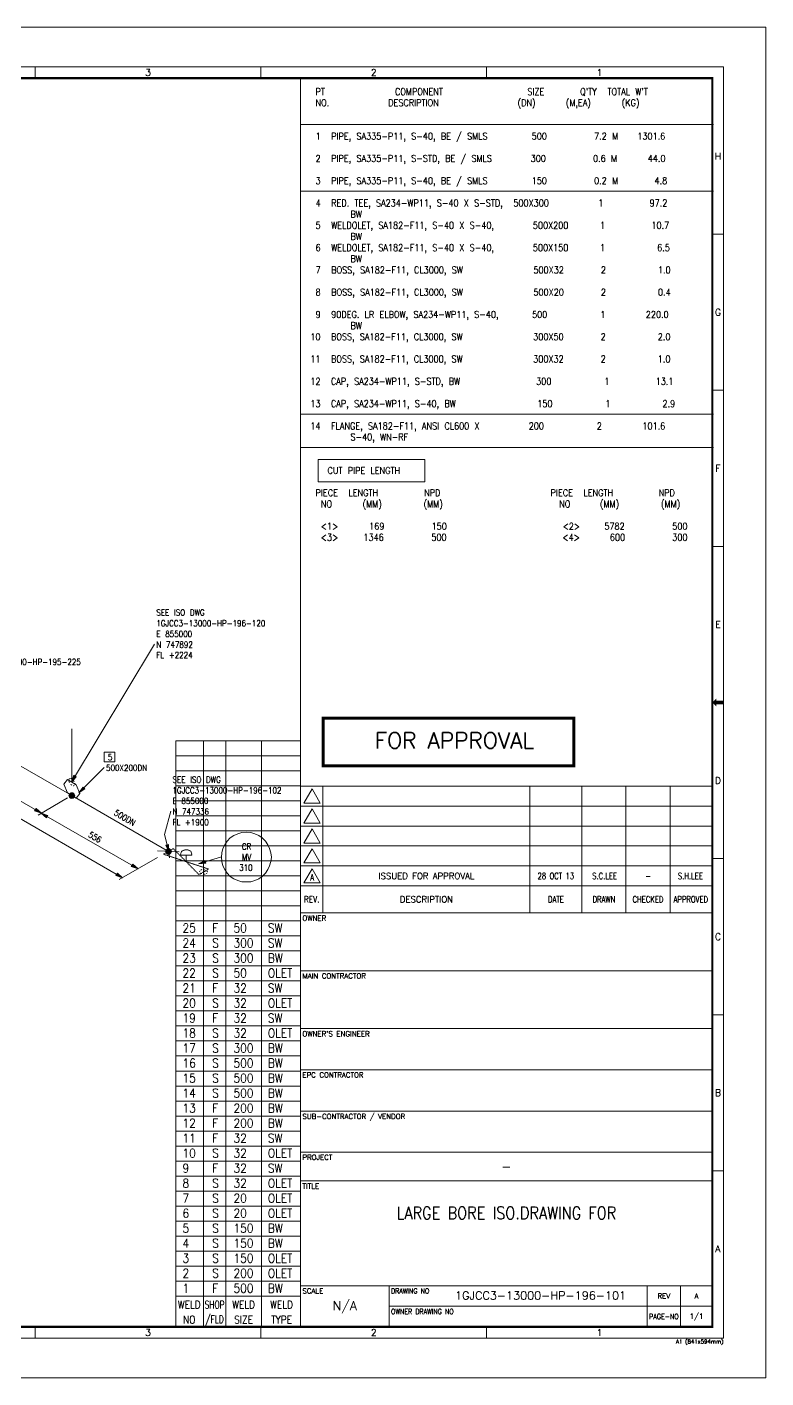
# Model space of a CAD drawing. Extents: x 0 to 841, y 0 to 594.
# Drawn here: x 516 to 841, y 0 to 594 of the extents above; entities that cross this region are included whole.
import ezdxf
from ezdxf.enums import TextEntityAlignment as Align

# ---------------------------------------------------------------- set-up
doc = ezdxf.new("R2010")
doc.units = 0
doc.header["$MEASUREMENT"] = 0
doc.linetypes.add('HIDDEN', pattern=[0.375, 0.25, -0.125])
doc.layers.get('0').update_dxf_attribs({"lineweight": 5})
for name, color, linetype, lineweight in [('1', 7, 'Continuous', 5), ('3', 7, 'Continuous', 5), ('EMB', 7, 'Continuous', 5), ('SYM', 7, 'Continuous', 5), ('T-TEXT1', 7, 'Continuous', 5), ('TB-TEXT', 7, 'Continuous', 5), ('TEXT', 7, 'Continuous', 5)]:
    doc.layers.add(name, color=color, linetype=linetype, lineweight=lineweight)
doc.styles.add('ROMANS', font='ROMANS')
doc.styles.add('TXT', font='txt.shx')

msp = doc.modelspace()

# ---------------------------------------------------------------- linework, layer by layer
at = {"layer": '1', "color": 1, "linetype": 'Continuous', "lineweight": 0}
for p, q in [((535.8375, 256.0375), (494.2375, 280.0875)), ((578.35, 231.475), (535.8375, 256.0375))]:
    msp.add_line(p, q, dxfattribs=at)
at = {"layer": '1', "color": 2, "linetype": 'HIDDEN', "lineweight": 0}
for p, q in [((584.075, 231.6), (585.6375, 232.25)), ((585.6375, 232.25), (586.675, 232.25)), ((586.675, 232.25), (588.2375, 231.6)), ((583.55, 229.9125), (584.075, 231.6)), ((586.15, 229.9125), (583.55, 229.9125)), ((586.025, 226.925), (586.15, 229.9125)), ((588.625, 229.9125), (586.15, 229.9125)), ((588.2375, 231.6), (588.625, 229.9125))]:
    msp.add_line(p, q, dxfattribs=at)
at = {"layer": '3', "color": 2, "linetype": 'Continuous', "lineweight": 0}
for p, q in [((165.6, 446.3625), (558.2, 219.9)), ((535.7125, 262.025), (572.2375, 322.6)), ((480.725, 272.425), (522.45, 248.375)), ((538.9625, 257.2125), (550.1375, 268.3875)), ((521.025, 247.4625), (534.025, 255.1375)), ((522.325, 248.375), (564.9625, 223.8)), ((576.6625, 239.0125), (579.3875, 249.15)), ((578.4875, 231.475), (576.6625, 239.0125)), ((556.6375, 219.125), (573.5375, 228.875)), ((591.6125, 226.0125), (601.625, 229.1375))]:
    msp.add_line(p, q, dxfattribs=at)
at = {"layer": '3', "color": 1, "linetype": 'HIDDEN', "lineweight": 0}
msp.add_line((535.8375, 262.025), (535.8375, 285.425), dxfattribs=at)
at = {"layer": '3', "color": 2, "linetype": 'HIDDEN', "lineweight": 0}
for p, q in [((534.5375, 263.0625), (534.8, 263.5875)), ((534.8, 261.7625), (534.5375, 262.4125)), ((535.325, 263.5875), (535.8375, 263.45)), ((536.4875, 262.9375), (536.8875, 262.15)), ((537.1375, 261.5), (537.1375, 260.85)), ((535.8375, 260.5875), (535.325, 261.1125)), ((536.8875, 260.4625), (536.4875, 260.3375))]:
    msp.add_line(p, q, dxfattribs=at)
at = {"layer": '3', "color": 2, "linetype": 'Continuous', "lineweight": 0}
for points in [[(550.1375, 270.8625), (554.825, 270.8625), (554.825, 275.15), (550.1375, 275.15), (550.1375, 270.8625)], [(537.7875, 264.3625), (535.7125, 262.025), (536.75, 265.0125), (537.7875, 264.3625)], [(537.6625, 264.4875), (535.7125, 262.025), (536.8875, 264.8875)], [(537.5375, 264.4875), (535.7125, 262.025), (537.0125, 264.8875)], [(537.4, 264.625), (535.7125, 262.025), (537.1375, 264.75)], [(541.5625, 259.0375), (538.9625, 257.2125), (540.7875, 259.8125), (541.5625, 259.0375)], [(541.4375, 259.1625), (538.9625, 257.2125), (540.9125, 259.6875)], [(541.4375, 259.2875), (538.9625, 257.2125), (541.0375, 259.6875)], [(541.3, 259.2875), (538.9625, 257.2125), (541.0375, 259.55)], [(520.1125, 250.45), (522.45, 248.375), (519.4625, 249.4125), (520.1125, 250.45)], [(519.9875, 250.325), (522.45, 248.375), (519.5875, 249.5375)], [(519.9875, 250.1875), (522.45, 248.375), (519.5875, 249.675)], [(519.85, 250.0625), (522.45, 248.375), (519.725, 249.8)], [(524.6625, 246.2875), (522.325, 248.375), (525.3125, 247.3375), (524.6625, 246.2875)], [(524.7875, 246.425), (522.325, 248.375), (525.1875, 247.2)], [(524.7875, 246.55), (522.325, 248.375), (525.1875, 247.075)], [(524.925, 246.6875), (522.325, 248.375), (525.05, 246.9375)], [(612.5375, 240.05), (614.4875, 239.7875), (616.3125, 239.275), (618, 238.4875), (619.5625, 237.45), (620.9875, 236.025), (622.0375, 234.4625), (622.8125, 232.775), (623.3375, 230.95), (623.5875, 229), (623.3375, 227.05), (622.8125, 225.2375), (622.0375, 223.5375), (620.9875, 221.9875), (619.5625, 220.55), (618, 219.5125), (616.3125, 218.7375), (614.4875, 218.2125), (612.5375, 218.0875), (610.5875, 218.2125), (608.775, 218.7375), (607.0875, 219.5125), (605.525, 220.55), (604.0875, 221.9875), (603.05, 223.5375), (602.275, 225.2375), (601.75, 227.05), (601.625, 229), (601.75, 230.95), (602.275, 232.775), (603.05, 234.4625), (604.0875, 236.025), (605.525, 237.45), (607.0875, 238.4875), (608.775, 239.275), (610.5875, 239.7875), (612.5375, 240.05)], [(578.35, 234.5875), (578.4875, 231.475), (577.1875, 234.3375), (578.35, 234.5875)], [(578.225, 234.5875), (578.4875, 231.475), (577.3125, 234.3375)], [(578.0875, 234.5875), (578.4875, 231.475), (577.4375, 234.4625)], [(577.9625, 234.4625), (578.4875, 231.475), (577.575, 234.4625)], [(562.625, 225.8875), (564.9625, 223.8), (561.975, 224.8375), (562.625, 225.8875)], [(562.4875, 225.75), (564.9625, 223.8), (562.1, 224.975)], [(594.7375, 226.4), (591.6125, 226.0125), (594.3375, 227.575), (594.7375, 226.4)], [(594.7375, 226.5375), (591.6125, 226.0125), (594.3375, 227.4375)], [(594.6, 226.6625), (591.6125, 226.0125), (594.475, 227.3125)], [(594.6, 226.7875), (591.6125, 226.0125), (594.475, 227.1875)], [(555.8625, 221.9875), (558.2, 219.9), (555.2125, 220.9375), (555.8625, 221.9875)], [(555.7375, 221.85), (558.2, 219.9), (555.3375, 221.075)], [(555.7375, 221.725), (558.2, 219.9), (555.3375, 221.2)], [(555.6, 221.5875), (558.2, 219.9), (555.475, 221.3375)], [(562.4875, 225.625), (564.9625, 223.8), (562.1, 225.1)], [(562.3625, 225.4875), (564.9625, 223.8), (562.2375, 225.2375)]]:
    msp.add_lwpolyline(points, dxfattribs=at)
at = {"layer": 'EMB', "color": 2, "linetype": 'Continuous', "lineweight": 0}
for p, q in [((636.3875, 551.1875), (817.8875, 551.1875)), ((636.3875, 521.7875), (817.8875, 521.7875)), ((636.3875, 423.7875), (817.8875, 423.7875)), ((636.3875, 409.0875), (817.8875, 409.0875)), ((644.0875, 403.8875), (691.0875, 403.8875))]:
    msp.add_line(p, q, dxfattribs=at)
msp.add_lwpolyline([(644.0875, 403.8875), (644.0875, 394.0875), (691.0875, 394.0875), (691.0875, 403.8875)], dxfattribs=at)
at = {"layer": 'SYM', "color": 2, "linetype": 'HIDDEN', "lineweight": 0}
for p, q in [((576.1375, 230.3), (580.4375, 232.775)), ((580.4375, 232.775), (591.7375, 221.3375)), ((595.9, 223.8), (576.1375, 230.3)), ((591.7375, 221.3375), (593.825, 222.5)), ((592, 222.8875), (592.1375, 222.5)), ((593.0375, 223.5375), (592.3875, 223.2875)), ((592.3875, 221.9875), (593.0375, 221.725)), ((593.825, 222.5), (595.9, 223.8)), ((594.475, 223.2875), (593.825, 223.5375)), ((593.825, 221.4625), (594.475, 221.4625)), ((595.5125, 222.5), (595.125, 223.025)), ((595.125, 221.725), (595.3875, 222.1125))]:
    msp.add_line(p, q, dxfattribs=at)
at = {"layer": 'T-TEXT1', "color": 7, "linetype": 'Continuous', "lineweight": 0}
for p, q in [((519.7375, 571.525), (519.7375, 576.4875)), ((618.9625, 571.525), (618.9625, 576.4875)), ((718.2, 571.525), (718.2, 576.4875)), ((636.3875, 260.225), (636.3875, 571.525)), ((817.425, 502.9), (822.3875, 502.9)), ((817.425, 434.2625), (822.3875, 434.2625)), ((817.425, 365.6375), (822.3875, 365.6375)), ((817.425, 297), (822.3875, 297)), ((636.3875, 260.225), (636.3875, 22.475)), ((636.3875, 260.225), (817.425, 260.225)), ((641.475, 259.0125), (637.85, 252.775)), ((645.075, 252.775), (641.475, 259.0125)), ((646.2625, 260.225), (646.2625, 204.5)), ((737.2375, 260.225), (737.2375, 204.5)), ((760.075, 260.225), (760.075, 204.5)), ((779.4375, 260.225), (779.4375, 204.5)), ((798.825, 260.225), (798.825, 204.5)), ((636.3875, 251.4625), (817.425, 251.4625)), ((637.85, 252.775), (645.075, 252.775)), ((641.475, 250.2375), (637.85, 243.9875)), ((645.075, 243.9875), (641.475, 250.2375)), ((637.85, 243.9875), (645.075, 243.9875)), ((636.3875, 242.675), (817.425, 242.675)), ((641.475, 241.4625), (637.85, 235.2)), ((645.075, 235.2), (641.475, 241.4625)), ((636.3875, 233.9125), (817.425, 233.9125)), ((637.85, 235.2), (645.075, 235.2)), ((641.475, 232.6875), (637.85, 226.4375)), ((645.075, 226.4375), (641.475, 232.6875)), ((637.85, 226.4375), (645.075, 226.4375)), ((817.425, 228.3625), (822.3875, 228.3625)), ((636.3875, 225.125), (817.425, 225.125)), ((641.475, 223.9), (637.85, 217.65)), ((645.075, 217.65), (641.475, 223.9)), ((636.3875, 216.3375), (817.425, 216.3375)), ((637.85, 217.65), (645.075, 217.65)), ((636.3875, 204.5), (817.425, 204.5)), ((636.3875, 179.075), (817.425, 179.075)), ((817.425, 159.7375), (822.3875, 159.7375)), ((636.3875, 153.6625), (817.425, 153.6625)), ((636.3875, 135.55), (817.425, 135.55)), ((636.3875, 117.3375), (817.425, 117.3375)), ((636.3875, 99.35), (817.425, 99.35)), ((817.425, 91.1), (822.3875, 91.1)), ((636.3875, 86.6625), (817.425, 86.6625)), ((636.3875, 40.575), (817.425, 40.575)), ((675.3375, 40.575), (675.3375, 22.475)), ((788.7625, 40.575), (788.7625, 22.475)), ((803.4625, 40.575), (803.4625, 22.475)), ((675.3375, 31.525), (817.425, 31.525)), ((519.7375, 17.5125), (519.7375, 22.475)), ((618.9625, 17.5125), (618.9625, 22.475)), ((670.175, 22.475), (817.425, 22.475)), ((701.925, 22.475), (817.425, 22.475)), ((718.2, 17.5125), (718.2, 22.475))]:
    msp.add_line(p, q, dxfattribs=at)
at = {"layer": 'T-TEXT1', "color": 2, "linetype": 'Continuous', "lineweight": 0}
for p, q in [((583.0375, 231.3375), (573.5375, 231.7375)), ((578.7375, 228.7375), (577.9625, 234.3375))]:
    msp.add_line(p, q, dxfattribs=at)
at = {"layer": 'T-TEXT1', "color": 7, "linetype": 'Continuous', "lineweight": 0}
msp.add_lwpolyline([(0, 0), (841, 0), (841, 594), (0, 594), (0, 0)], dxfattribs=at)
msp.add_lwpolyline([(18.6125, 576.4875), (822.3875, 576.4875), (822.3875, 17.5125), (18.6125, 17.5125)], close=True, dxfattribs=at)
for points, const_width in [([(23.575, 571.525), (817.425, 571.525), (817.425, 22.475), (23.575, 22.475), (23.575, 571.525)], 0.9911), ([(719.2625, 22.475), (817.425, 22.475), (817.425, 129.9)], 0.8924)]:
    msp.add_lwpolyline(points, dxfattribs=dict(at, const_width=const_width))
at = {"layer": 'T-TEXT1', "color": 4, "linetype": 'Continuous', "lineweight": 0, "const_width": 1.3225}
msp.add_lwpolyline([(756.5125, 269.0875), (646.3375, 269.0875), (646.3375, 290.125), (756.5125, 290.125), (756.5125, 269.0875)], dxfattribs=at)
at = {"layer": 'T-TEXT1', "color": 2, "linetype": 'Continuous', "lineweight": 0}
for points in [[(535.8375, 256.0375), (533.8875, 257.2125), (532.3375, 261.1125), (534.025, 263.1875), (537.7875, 260.85), (539.35, 256.95), (537.7875, 254.875), (535.8375, 256.0375)], [(535.8375, 257.3375), (536.1, 257.2125), (536.2375, 257.2125), (536.4875, 257.0875), (536.625, 256.95), (536.75, 256.825), (536.8875, 256.6875), (537.0125, 256.4375), (537.0125, 256.3), (537.1375, 256.0375), (537.0125, 255.7875), (537.0125, 255.65), (536.8875, 255.3875), (536.75, 255.2625), (536.625, 255.1375), (536.4875, 255), (536.2375, 254.875), (536.1, 254.875), (535.8375, 254.875), (535.5875, 254.875), (535.45, 254.875), (535.1875, 255), (535.0625, 255.1375), (534.9375, 255.2625), (534.8, 255.3875), (534.675, 255.65), (534.675, 255.7875), (534.675, 256.0375), (534.675, 256.3), (534.675, 256.4375), (534.8, 256.6875), (534.9375, 256.825), (535.0625, 256.95), (535.1875, 257.0875), (535.45, 257.2125), (535.5875, 257.2125), (535.8375, 257.3375), (535.8375, 257.3375), (536.1, 257.2125), (535.8375, 254.7375), (535.5875, 254.875), (535.8375, 257.3375), (536.1, 257.2125), (536.2375, 257.2125), (535.5875, 254.875), (535.45, 254.875), (536.1, 257.2125), (536.2375, 257.2125), (536.4875, 257.0875), (535.45, 254.875), (535.1875, 255), (536.2375, 257.2125), (536.4875, 257.0875), (536.625, 256.95), (535.1875, 255), (535.0625, 255.1375), (536.4875, 257.0875), (536.625, 256.95), (536.75, 256.825), (535.0625, 255.1375), (534.9375, 255.2625), (536.625, 256.95), (536.75, 256.825), (536.8875, 256.6875), (534.9375, 255.2625), (534.8, 255.3875), (536.75, 256.825), (536.8875, 256.6875), (537.0125, 256.4375), (534.8, 255.3875), (534.675, 255.65), (536.8875, 256.6875), (537.0125, 256.4375), (537.0125, 256.3), (534.675, 255.65), (534.675, 255.7875), (537.0125, 256.4375), (537.0125, 256.3), (537.1375, 256.0375), (534.675, 255.7875), (534.5375, 256.0375), (537.0125, 256.3), (537.1375, 256.0375), (537.0125, 255.7875), (534.5375, 256.0375), (534.675, 256.3), (537.1375, 256.0375), (537.0125, 255.7875), (537.0125, 255.65), (534.675, 256.3), (534.675, 256.4375), (537.0125, 255.7875), (537.0125, 255.65), (536.8875, 255.3875), (534.675, 256.4375), (534.8, 256.6875), (537.0125, 255.65)], [(537.0125, 255.65), (536.8875, 255.3875), (536.75, 255.2625), (534.8, 256.6875), (534.9375, 256.825), (536.8875, 255.3875), (536.75, 255.2625), (536.625, 255.1375), (534.9375, 256.825), (535.0625, 256.95), (536.75, 255.2625), (536.625, 255.1375), (536.4875, 255), (535.0625, 256.95), (535.1875, 257.0875), (536.625, 255.1375), (536.4875, 255), (536.2375, 254.875), (535.1875, 257.0875), (535.45, 257.2125), (536.4875, 255), (536.2375, 254.875), (536.1, 254.875), (535.45, 257.2125), (535.5875, 257.2125), (536.2375, 254.875), (536.1, 254.875), (535.8375, 254.7375), (535.5875, 257.2125), (535.8375, 257.3375), (536.1, 254.875)], [(578.35, 232.775), (578.6125, 232.6375), (578.7375, 232.6375), (579, 232.5125), (579.1375, 232.3875), (579.2625, 232.25), (579.3875, 232.125), (579.525, 231.8625), (579.525, 231.7375), (579.65, 231.475), (579.525, 231.2125), (579.525, 231.0875), (579.3875, 230.825), (579.2625, 230.6875), (579.1375, 230.5625), (579, 230.4375), (578.7375, 230.3), (578.6125, 230.3), (578.35, 230.3), (578.0875, 230.3), (577.9625, 230.3), (577.7, 230.4375), (577.575, 230.5625), (577.4375, 230.6875), (577.3125, 230.825), (577.1875, 231.0875), (577.1875, 231.2125), (577.1875, 231.475), (577.1875, 231.7375), (577.1875, 231.8625), (577.3125, 232.125), (577.4375, 232.25), (577.575, 232.3875), (577.7, 232.5125), (577.9625, 232.6375), (578.0875, 232.6375), (578.35, 232.775), (578.35, 232.775), (578.6125, 232.6375), (578.35, 230.175), (578.0875, 230.3), (578.35, 232.775), (578.6125, 232.6375), (578.7375, 232.6375), (578.0875, 230.3), (577.9625, 230.3), (578.6125, 232.6375), (578.7375, 232.6375), (579, 232.5125), (577.9625, 230.3), (577.7, 230.4375), (578.7375, 232.6375), (579, 232.5125), (579.1375, 232.3875), (577.7, 230.4375), (577.575, 230.5625), (579, 232.5125), (579.1375, 232.3875), (579.2625, 232.25), (577.575, 230.5625), (577.4375, 230.6875), (579.1375, 232.3875), (579.2625, 232.25), (579.3875, 232.125), (577.4375, 230.6875), (577.3125, 230.825), (579.2625, 232.25), (579.3875, 232.125), (579.525, 231.8625), (577.3125, 230.825), (577.1875, 231.0875), (579.3875, 232.125), (579.525, 231.8625), (579.525, 231.7375), (577.1875, 231.0875), (577.1875, 231.2125), (579.525, 231.8625), (579.525, 231.7375), (579.65, 231.475), (577.1875, 231.2125), (577.05, 231.475), (579.525, 231.7375), (579.65, 231.475), (579.525, 231.2125), (577.05, 231.475), (577.1875, 231.7375), (579.65, 231.475), (579.525, 231.2125), (579.525, 231.0875), (577.1875, 231.7375), (577.1875, 231.8625), (579.525, 231.2125), (579.525, 231.0875), (579.3875, 230.825), (577.1875, 231.8625), (577.3125, 232.125), (579.525, 231.0875)], [(579.525, 231.0875), (579.3875, 230.825), (579.2625, 230.6875), (577.3125, 232.125), (577.4375, 232.25), (579.3875, 230.825), (579.2625, 230.6875), (579.1375, 230.5625), (577.4375, 232.25), (577.575, 232.3875), (579.2625, 230.6875), (579.1375, 230.5625), (579, 230.4375), (577.575, 232.3875), (577.7, 232.5125), (579.1375, 230.5625), (579, 230.4375), (578.7375, 230.3), (577.7, 232.5125), (577.9625, 232.6375), (579, 230.4375), (578.7375, 230.3), (578.6125, 230.3), (577.9625, 232.6375), (578.0875, 232.6375), (578.7375, 230.3), (578.6125, 230.3), (578.35, 230.175), (578.0875, 232.6375), (578.35, 232.775), (578.6125, 230.3)]]:
    msp.add_lwpolyline(points, dxfattribs=at)
at = {"layer": 'T-TEXT1', "color": 7, "linetype": 'Continuous', "lineweight": 0}
for points in [[(819.15, 298.725), (817.425, 297), (819.15, 295.275)], [(822.3875, 297.8625), (819.15, 297.8625), (822.3875, 296.1375), (819.15, 296.1375)]]:
    msp.add_solid(points, dxfattribs=at)
at = {"layer": 'TB-TEXT', "color": 7, "linetype": 'Continuous', "lineweight": 0}
for p, q in [((581.5125, 22.475), (581.5125, 280.175)), ((636.3875, 280.175), (581.5125, 280.175)), ((593.7125, 22.475), (593.7125, 280.175)), ((603.6, 22.475), (603.6, 280.175)), ((619.2875, 22.475), (619.2875, 280.175)), ((636.3875, 273.575), (581.5125, 273.575)), ((636.3875, 266.975), (581.5125, 266.975)), ((636.3875, 260.375), (581.5125, 260.375)), ((636.3875, 253.775), (581.5125, 253.775)), ((636.3875, 247.175), (581.5125, 247.175)), ((636.3875, 240.575), (581.5125, 240.575)), ((636.3875, 233.975), (581.5125, 233.975)), ((636.3875, 227.375), (581.5125, 227.375)), ((636.3875, 220.775), (581.5125, 220.775)), ((636.3875, 214.175), (581.5125, 214.175)), ((636.3875, 207.575), (581.5125, 207.575)), ((636.3875, 200.975), (581.5125, 200.975)), ((636.3875, 194.375), (581.5125, 194.375)), ((636.3875, 187.775), (581.5125, 187.775)), ((636.3875, 181.175), (581.5125, 181.175)), ((636.3875, 174.575), (581.5125, 174.575)), ((636.3875, 167.975), (581.5125, 167.975)), ((636.3875, 161.375), (581.5125, 161.375)), ((636.3875, 154.775), (581.5125, 154.775)), ((636.3875, 148.175), (581.5125, 148.175)), ((636.3875, 141.575), (581.5125, 141.575)), ((636.3875, 134.975), (581.5125, 134.975)), ((636.3875, 128.375), (581.5125, 128.375)), ((636.3875, 121.775), (581.5125, 121.775)), ((636.3875, 115.175), (581.5125, 115.175)), ((636.3875, 108.575), (581.5125, 108.575)), ((636.3875, 101.975), (581.5125, 101.975)), ((636.3875, 95.375), (581.5125, 95.375)), ((636.3875, 88.775), (581.5125, 88.775)), ((636.3875, 82.175), (581.5125, 82.175)), ((636.3875, 75.575), (581.5125, 75.575)), ((636.3875, 68.975), (581.5125, 68.975)), ((636.3875, 62.375), (581.5125, 62.375)), ((636.3875, 55.775), (581.5125, 55.775)), ((636.3875, 49.175), (581.5125, 49.175)), ((636.3875, 42.575), (581.5125, 42.575)), ((636.3875, 35.975), (581.5125, 35.975))]:
    msp.add_line(p, q, dxfattribs=at)

# ---------------------------------------------------------------- texts
at = {"color": 3, "linetype": 'Continuous', "lineweight": 0, "style": 'ROMANS'}
msp.add_text('1GJCC3-13000-HP-196-101', height=3.612525, dxfattribs=at).set_placement((704.275, 36.2625), align=Align.MIDDLE_LEFT)
at = {"layer": '1', "color": 2, "linetype": 'Continuous', "lineweight": 0, "style": 'ROMANS', "width": 0.849993}
msp.add_text('LARGE BORE ISO.DRAWING FOR', height=5.48625, dxfattribs=at).set_placement((726.9, 72.55), align=Align.MIDDLE)
at = {"layer": '3', "color": 2, "linetype": 'Continuous', "lineweight": 0, "style": 'TXT', "width": 0.851861}
for s, p in [('SEE ISO DWG', (573, 335.2)), ('1GJCC3-13000-HP-196-120', (573, 330.5)), ('E 855000', (573, 325.8)), ('N 747892', (573, 321.1)), ('1GJCC3-13000-HP-195-225', (491.9, 313.5)), ('FL +2224', (573, 316.5)), ('5', (551.7, 271.6)), ('500X200DN', (550.9, 266.9)), ('SEE ISO DWG', (580.1, 261.7)), ('1GJCC3-13000-HP-196-102', (580.1, 257)), ('E 855000', (580.1, 252.4)), ('N 747336', (580.1, 247.7)), ('FL +1900', (580.1, 243)), ('CR', (610.6, 232.3)), ('MV', (610.6, 227.7)), ('310', (609.4, 223))]:
    msp.add_text(s, height=2.7, dxfattribs=at).set_placement(p)
for s, p in [('500DN', (554.1, 247.7)), ('556', (542.8, 238.1))]:
    msp.add_text(s, height=2.7, rotation=330, dxfattribs=at).set_placement(p)
at = {"layer": 'EMB', "color": 2, "linetype": 'Continuous', "lineweight": 0, "style": 'TXT', "width": 0.866675}
for s, p in [(" PT            COMPONENT              SIZE      Q'TY  TOTAL W'T", (640.7, 564.1)), (' NO.          DESCRIPTION             (DN)     (M,EA)     (KG)', (640.7, 559.2)), (' 1  PIPE, SA335-P11, S-40, BE / SMLS     500        7.2 M   1301.6', (640.7, 544.5)), (' 2  PIPE, SA335-P11, S-STD, BE / SMLS    300        0.6 M     44.0', (640.7, 534.7)), (' 3  PIPE, SA335-P11, S-40, BE / SMLS     150        0.2 M      4.8', (640.7, 524.9)), (' 4  RED. TEE, SA234-WP11, S-40 X S-STD,  500X300     1        97.2', (640.7, 515.1)), ('       BW', (640.7, 510.2)), (' 5  WELDOLET, SA182-F11, S-40 X S-40,    500X200     1        10.7', (640.7, 505.3)), ('       BW', (640.7, 500.4)), (' 6  WELDOLET, SA182-F11, S-40 X S-40,    500X150     1         6.5', (640.7, 495.5)), ('       BW', (640.7, 490.6)), (' 7  BOSS, SA182-F11, CL3000, SW          500X32      2         1.0', (640.7, 485.7)), (' 8  BOSS, SA182-F11, CL3000, SW          500X20      2         0.4', (640.7, 475.9)), (' 9  90DEG. LR ELBOW, SA234-WP11, S-40,   500         1       220.0', (640.7, 466.1)), ('       BW', (640.7, 461.2)), ('10  BOSS, SA182-F11, CL3000, SW          300X50      2         2.0', (640.7, 456.3)), ('11  BOSS, SA182-F11, CL3000, SW          300X32      2         1.0', (640.7, 446.5)), ('12  CAP, SA234-WP11, S-STD, BW           300         1        13.1', (640.7, 436.7)), ('13  CAP, SA234-WP11, S-40, BW            150         1         2.9', (640.7, 426.9)), ('14  FLANGE, SA182-F11, ANSI CL600 X      200         2       101.6', (640.7, 417.1)), ('       S-40, WN-RF', (640.7, 412.2)), ('   CUT PIPE LENGTH', (640.7, 397.5)), (' PIECE  LENGTH       NPD                   PIECE  LENGTH       NPD', (640.7, 387.7)), ('  NO     (MM)       (MM)                    NO     (MM)       (MM)', (640.7, 382.8)), ('  <1>     169        150                    <2>    5782        500', (640.7, 373)), ('  <3>    1346        500                    <4>     600        300', (640.7, 368.1))]:
    msp.add_text(s, height=3, dxfattribs=at).set_placement(p)
at = {"layer": 'SYM', "color": 2, "linetype": 'Continuous', "lineweight": 0, "style": 'TXT', "width": 0.871788}
for s, p in [('25', (584.5, 195.9)), ('F', (597.5, 195.9)), ('50', (607, 195.9)), ('SW', (622, 195.9)), ('24', (584.5, 189.3)), ('S', (597.5, 189.3)), ('300', (607, 189.3)), ('SW', (622, 189.3)), ('23', (584.5, 182.7)), ('S', (597.5, 182.7)), ('300', (607, 182.7)), ('BW', (622, 182.7)), ('22', (584.5, 176.1)), ('S', (597.5, 176.1)), ('50', (607, 176.1)), ('OLET', (622, 176.1)), ('21', (584.5, 169.5)), ('F', (597.5, 169.5)), ('32', (607, 169.5)), ('SW', (622, 169.5)), ('20', (584.5, 162.9)), ('S', (597.5, 162.9)), ('32', (607, 162.9)), ('OLET', (622, 162.9)), ('19', (584.5, 156.3)), ('F', (597.5, 156.3)), ('32', (607, 156.3)), ('SW', (622, 156.3)), ('18', (584.5, 149.7)), ('S', (597.5, 149.7)), ('32', (607, 149.7)), ('OLET', (622, 149.7)), ('17', (584.5, 143.1)), ('S', (597.5, 143.1)), ('300', (607, 143.1)), ('BW', (622, 143.1)), ('16', (584.5, 136.5)), ('S', (597.5, 136.5)), ('500', (607, 136.5)), ('BW', (622, 136.5)), ('15', (584.5, 129.9)), ('S', (597.5, 129.9)), ('500', (607, 129.9)), ('BW', (622, 129.9)), ('14', (584.5, 123.3)), ('S', (597.5, 123.3)), ('500', (607, 123.3)), ('BW', (622, 123.3)), ('13', (584.5, 116.7)), ('F', (597.5, 116.7)), ('200', (607, 116.7)), ('BW', (622, 116.7)), ('12', (584.5, 110.1)), ('F', (597.5, 110.1)), ('200', (607, 110.1)), ('BW', (622, 110.1)), ('11', (584.5, 103.5)), ('F', (597.5, 103.5)), ('32', (607, 103.5)), ('SW', (622, 103.5)), ('10', (584.5, 96.9)), ('S', (597.5, 96.9)), ('32', (607, 96.9)), ('OLET', (622, 96.9)), ('9', (584.5, 90.3)), ('F', (597.5, 90.3)), ('32', (607, 90.3)), ('SW', (622, 90.3)), ('8', (584.5, 83.7)), ('S', (597.5, 83.7)), ('32', (607, 83.7)), ('OLET', (622, 83.7)), ('7', (584.5, 77.1)), ('S', (597.5, 77.1)), ('20', (607, 77.1)), ('OLET', (622, 77.1)), ('6', (584.5, 70.5)), ('S', (597.5, 70.5)), ('20', (607, 70.5)), ('OLET', (622, 70.5)), ('5', (584.5, 63.9)), ('S', (597.5, 63.9)), ('150', (607, 63.9)), ('BW', (622, 63.9)), ('4', (584.5, 57.3)), ('S', (597.5, 57.3)), ('150', (607, 57.3)), ('BW', (622, 57.3)), ('3', (584.5, 50.7)), ('S', (597.5, 50.7)), ('150', (607, 50.7)), ('OLET', (622, 50.7)), ('2', (584.5, 44.1)), ('S', (597.5, 44.1)), ('200', (607, 44.1)), ('OLET', (622, 44.1)), ('1', (584.5, 37.5)), ('F', (597.5, 37.5)), ('500', (607, 37.5)), ('BW', (622, 37.5))]:
    msp.add_text(s, height=3.9, dxfattribs=at).set_placement(p)
at = {"layer": 'T-TEXT1', "color": 7, "linetype": 'Continuous', "lineweight": 0, "style": 'ROMANS'}
for s, height, p in [('3', 2.9732, (569.35, 574.0125)), ('2', 2.9732, (668.575, 574.0125)), ('1', 2.9732, (767.8125, 574.0125)), ('H', 2.9732, (819.9, 537.2125)), ('G', 2.9732, (819.9, 468.575)), ('F', 2.9732, (819.9, 399.95)), ('E', 2.9732, (819.9, 331.3125)), ('D', 2.9732, (819.9, 262.6875)), ('ISSUED FOR APPROVAL', 2.743125, (691.75, 220.7375)), ('DESCRIPTION', 2.743125, (691.75, 210.425)), ('C', 2.9732, (819.9, 194.05)), ('B', 2.9732, (819.9, 125.425)), ('-', 4.0232, (726.9125, 93)), ('A', 2.9732, (819.9, 56.7875)), ('REV', 2.26305, (796.1125, 36.05)), ('A', 2.263, (810.45, 36.05)), ('N/A', 4.02323, (655.85, 31.525)), ('1/1', 2.26305, (810.45, 27)), ('3', 2.9732, (569.35, 19.9875)), ('2', 2.9732, (668.575, 19.9875)), ('1', 2.9732, (767.8125, 19.9875))]:
    msp.add_text(s, height=height, dxfattribs=at).set_placement(p, align=Align.MIDDLE)
at = {"layer": 'T-TEXT1', "color": 4, "linetype": 'Continuous', "lineweight": 0, "style": 'ROMANS'}
msp.add_text('FOR APPROVAL', height=7.012425, dxfattribs=at).set_placement((704.0875, 280.325), align=Align.MIDDLE)
at = {"layer": 'T-TEXT1', "color": 7, "linetype": 'Continuous', "lineweight": 0, "style": 'ROMANS'}
for s, height, width, p in [('A', 2.7431, 0.800027, (641.4625, 220.1)), ('S.C.LEE', 2.74313, 0.800027, (770.0875, 220.7375)), ('-', 2.7431, 0.800027, (789.25, 220.7375)), ('S.H.LEE', 2.74313, 0.800027, (807.775, 220.7375)), ('REV.', 2.74313, 0.850007, (641.325, 210.425)), ('DATE', 2.74313, 0.800027, (748.65, 210.425)), ('DRAWN', 2.74313, 0.800027, (769.7625, 210.425)), ('CHECKED', 2.74313, 0.800027, (789.1375, 210.425)), ('APPROVED', 2.74313, 0.800027, (807.9625, 210.425)), ('PAGE-NO', 2.26305, 0.900013, (796.1125, 27))]:
    msp.add_text(s, height=height, dxfattribs=dict(at, width=width)).set_placement(p, align=Align.MIDDLE)
for s, p in [('OWNER', (637.2125, 201.05)), ('MAIN CONTRACTOR', (637.2125, 175.625)), ("OWNER'S ENGINEER", (637.2125, 150.2)), ('EPC CONTRACTOR', (637.2125, 132.1)), ('SUB-CONTRACTOR / VENDOR', (637.2125, 113.8875)), ('PROJECT', (637.2125, 95.8875)), ('TITLE', (637.2125, 83.2125)), ('SCALE', (637.2125, 37.125))]:
    msp.add_text(s, height=2.26305, dxfattribs=at).set_placement(p)
at = {"layer": 'T-TEXT1', "color": 7, "linetype": 'Continuous', "lineweight": 0, "style": 'ROMANS', "width": 0.799993}
for s, p in [('DRAWING NO', (676.175, 37.125)), ('OWNER DRAWING NO', (676.175, 28.075))]:
    msp.add_text(s, height=2.26305, dxfattribs=at).set_placement(p)
at = {"layer": 'T-TEXT1', "color": 2, "linetype": 'Continuous', "lineweight": 0, "style": 'ROMANS'}
for s, width, p in [('WELD', 0.857143, (587.475, 32.2125)), ('SHOP', 0.714308, (598.625, 32.2125)), ('WELD', 0.857143, (611.35, 32.2125)), ('WELD', 0.857143, (628.0375, 32.2125)), ('NO', 0.857143, (587.475, 25.6125)), ('/FLD', 0.714308, (598.6375, 25.6125)), ('SIZE', 0.857143, (611.3625, 25.6125)), ('TYPE', 0.857143, (628.0375, 25.6125))]:
    msp.add_text(s, height=3.36, dxfattribs=dict(at, width=width)).set_placement(p, align=Align.MIDDLE)
at = {"layer": 'T-TEXT1', "color": 7, "linetype": 'Continuous', "lineweight": 0, "style": 'ROMANS'}
msp.add_text('A1 (841x594mm)', height=1.749975, dxfattribs=at).set_placement((822.3375, 16.0125), align=Align.MIDDLE_RIGHT)
at = {"layer": 'TEXT', "color": 7, "linetype": 'Continuous', "lineweight": 0, "style": 'ROMANS', "width": 0.800027}
msp.add_text('28 OCT 13', height=2.74313, dxfattribs=at).set_placement((748.6375, 220.7375), align=Align.MIDDLE)

doc.saveas('drawing.dxf')
